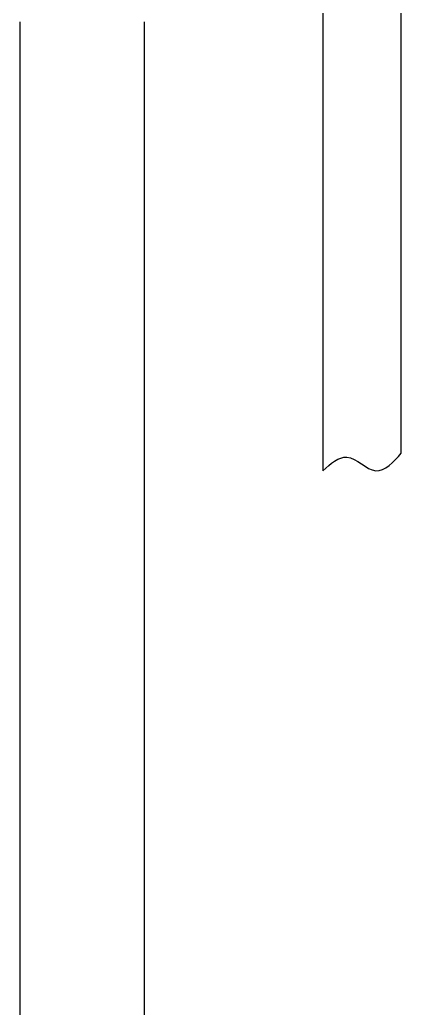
# Model space of a CAD drawing. Header units: millimetres. Extents: x 169 to 4368, y -1049 to 1924.
# Drawn here: x 453.02 to 459.75, y 1145.36 to 1162.8 of the extents above; entities that cross this region are included whole.
import ezdxf

# ---------------------------------------------------------------- set-up
doc = ezdxf.new("R2010")
doc.units = ezdxf.units.MM

msp = doc.modelspace()

# ---------------------------------------------------------------- linework, layer by layer
for p, q in [((458.369, 1163.148), (458.369, 1154.843)), ((459.749, 1155.153), (459.749, 1163.148)), ((459.749, 1162.689), (459.749, 1162.871)), ((453.024, 1162.765), (453.024, 1060.135)), ((455.224, 1060.135), (455.224, 1162.765)), ((458.369, 1162.639), (458.369, 1162.457)), ((458.369, 1162.139), (458.369, 1161.957)), ((459.749, 1161.689), (459.749, 1161.871)), ((458.369, 1161.639), (458.369, 1161.457)), ((459.749, 1161.189), (459.749, 1161.371)), ((458.369, 1161.139), (458.369, 1160.957)), ((459.749, 1160.689), (459.749, 1160.871)), ((458.369, 1160.639), (458.369, 1160.457)), ((459.749, 1160.189), (459.749, 1160.371)), ((458.369, 1160.139), (458.369, 1159.957)), ((459.749, 1159.689), (459.749, 1159.871)), ((458.369, 1159.639), (458.369, 1159.457)), ((459.749, 1159.189), (459.749, 1159.371)), ((458.369, 1159.139), (458.369, 1158.957)), ((459.749, 1158.689), (459.749, 1158.871)), ((458.369, 1158.639), (458.369, 1158.457)), ((459.749, 1158.189), (459.749, 1158.371)), ((458.369, 1158.139), (458.369, 1157.957)), ((459.749, 1157.689), (459.749, 1157.871)), ((458.369, 1157.639), (458.369, 1157.457)), ((459.749, 1157.189), (459.749, 1157.371)), ((458.369, 1157.139), (458.369, 1156.957)), ((459.749, 1156.689), (459.749, 1156.871)), ((458.369, 1156.639), (458.369, 1156.457)), ((459.749, 1156.189), (459.749, 1156.371)), ((458.369, 1156.139), (458.369, 1155.957))]:
    msp.add_line(p, q)
msp.add_open_spline([(458.369, 1154.843), (458.501, 1154.962), (458.812, 1155.248), (459.3, 1154.652), (459.618, 1155.001), (459.749, 1155.153)], degree=3, knots=[0, 0, 0, 0, 0.305452, 0.65711, 1, 1, 1, 1])

doc.saveas('drawing.dxf')
